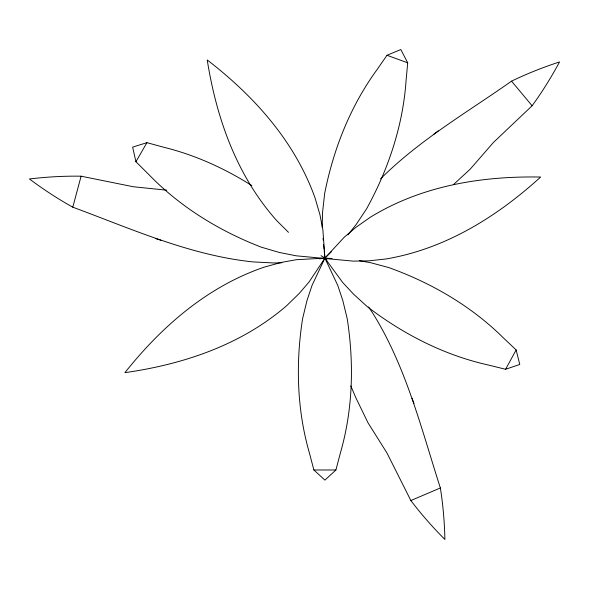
<?xml version="1.0" encoding="UTF-8"?>
<svg xmlns="http://www.w3.org/2000/svg" width="589" height="589" viewBox="0 0 589 589"><rect width="100%" height="100%" fill="white"/><g stroke="black" fill="none" stroke-linecap="round" stroke-linejoin="round"><path stroke-width="0.88" d="M322.168 227.288L322.573 212.173L324.642 193.619C333.345 149.392 350.241 106.41 376.894 69.855L387.002 55.285L400.822 49.528L407.706 62.817L406.079 80.479C403.009 125.612 388.32 169.404 366.557 208.881L356.22 224.424L347.915 234.864M251.849 185.594C224.689 168.439 195.276 155.047 164.044 147.331L146.933 142.663L132.65 147.132L135.919 161.739L148.516 174.226C179.888 206.82 219.277 230.925 261.325 247.181L279.238 252.438L296.157 255.803L353.363 261.133L368.523 260.861L386.045 258.976C445.365 248.86 496.77 216.899 540.636 177.039C481.375 175.942 421.65 185.749 370.348 217.216L355.925 227.339L344.337 237.117L324.9 258.129L312.067 285.334L306.994 300.515L302.591 318.656C295.649 363.199 296.827 409.37 309.365 452.831L313.885 469.985L324.9 480.123L335.914 469.985L340.427 452.831C352.973 409.37 354.151 363.199 347.201 318.656L342.798 300.515L337.725 285.334L324.9 258.129L324.222 250.951M281.873 262.775L273.797 262.974L252.762 261.891C189.82 255.258 131.494 228.893 72.793 207.181L81.098 176.199L133.32 186.75L166.753 190.188M321.042 255.67L324.9 258.129L342.636 282.425L353.533 294.147L367.345 306.7C403.119 334.132 444.209 355.219 488.369 365.025L505.59 369.274L516.148 349.94L503.249 337.762C471.104 305.927 431.141 282.779 388.718 267.546L370.68 262.716L359.297 260.684M135.919 161.739L146.933 142.663M453.567 184.49L470.228 169.124L493.449 142.435L532.117 105.77C542.278 91.825 551.363 77.115 559.55 61.926C543.154 67.293 527.067 73.64 511.539 81.164C467.025 112.477 419.265 140.138 380.538 178.887M331.312 251.797L324.9 258.129L309.07 281.984L299.197 293.484L286.571 305.779C240.967 345.044 183.577 364.274 124.897 372.668C161.828 326.306 207.461 286.541 264.402 267.075L281.402 262.407L296.311 259.712L324.9 258.129L332.093 258.534M433.85 134.204L438.231 130.854M350.794 385.883L355.83 397.722L368.103 422.983L386.936 452.926L410.857 500.54L440.358 487.957C421.223 428.365 405.983 366.196 372.366 312.568L368.486 306.935M505.59 369.274L519.763 364.458L516.148 349.94M319.452 258.865L322.176 258.497M313.885 469.985L335.914 469.985M81.098 176.199C63.84 175.912 46.583 176.928 29.45 178.968C43.269 189.297 57.707 198.81 72.793 207.181M155.599 238.589L160.863 240.246M387.002 55.285L407.706 62.817M326.866 260.043L324.9 258.129L322.86 229.577L319.937 214.705L315.005 197.779C294.647 141.154 254.168 96.154 207.225 59.953C216.546 118.492 236.675 175.574 276.646 220.558L288.5 232.346M511.539 81.164L532.117 105.77M410.857 500.54C421.275 514.3 432.724 527.251 444.901 539.472C444.504 522.222 443.083 504.994 440.358 487.957M412.042 398.252L413.979 403.413M323.044 238.39L323.214 240.187M323.633 244.671L324.053 249.162"/></g></svg>
